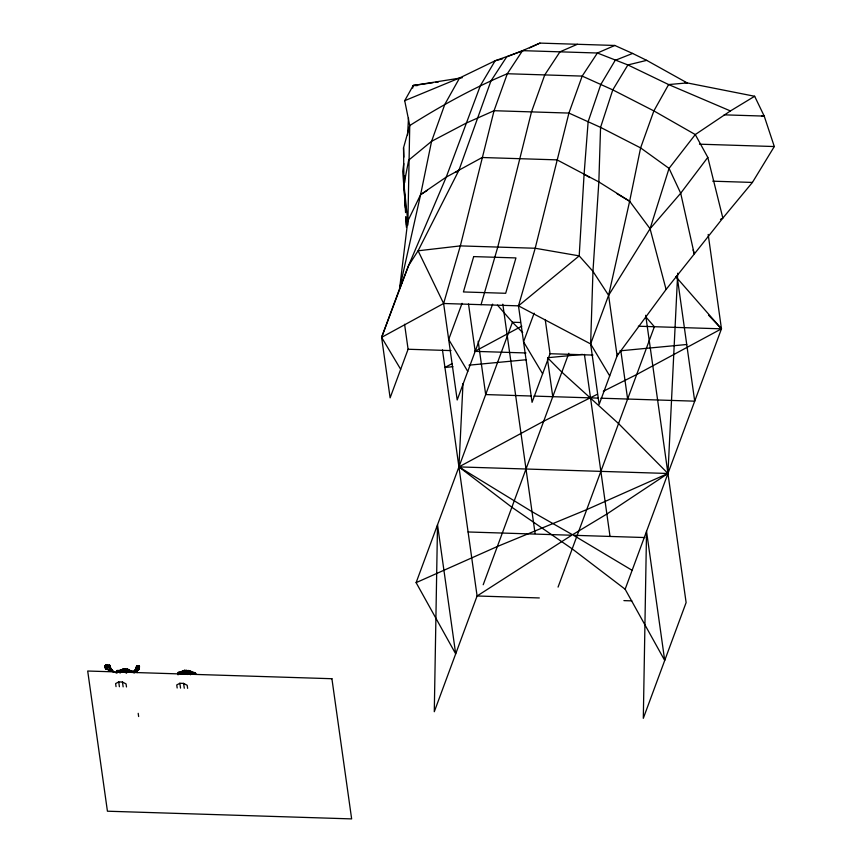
<?xml version="1.0" encoding="UTF-8"?>
<svg xmlns="http://www.w3.org/2000/svg" width="862" height="862" viewBox="0 0 862 862"><rect width="100%" height="100%" fill="white"/><g stroke="black" fill="none" stroke-linecap="round" stroke-linejoin="round"><path stroke-width="1.29" d="M407.845 225.111L409.741 125.561L404.709 100.682L413.221 85.5L462.247 77.731M618.043 353.345L599.144 404.44L590.632 343.938L592.959 271.347L598.842 181.925L600.566 127.371L612.785 89.885L627.892 64.941L646.705 60.362L687.186 82.914L754.649 96.264L764.217 116.101L774.302 146.54L752.418 182.432L722.852 218.086L666.089 289.47L617.117 355.834L608.604 295.332L629.637 201.234L640.606 147.898L653.87 110.907L668.621 84.562L687.186 82.914L684.59 82.343M137.177 672.608L136.961 670.097L136.843 671.563L135.194 671.563L135.743 669.957M136.918 669.752L136.541 670.841M645.692 315.298L686.12 602.581L643.311 718.315L646.543 531.358L664.71 660.443L625.144 589.22L572.206 548.868L511.866 507.255L458.929 466.902L462.991 383.536M597.355 394.268L543.685 421.216L458.929 466.902L532.016 511.672L572.519 534.742L606.87 514.032L667.953 473.486L677.715 273.179M109.334 664.828C108.418 666.735 110.681 662.425 109.625 669.989C104.345 670.108 109.743 665.701 106.5 664.624C111.155 672.317 101.22 660.023 108.86 666.94L109.334 664.828L111.478 669.58L109.323 666.919L109.442 664.807L110.293 668.837L111.823 669.946L111.241 671.056C106.823 668.74 101.608 666.876 107.341 667.63M115.993 672.963L117.016 670.636M178.046 674.849L178.326 672.382L183.563 671.649M407.597 134.978L408.491 117.986M646.705 60.362L632.611 53.444L615.199 60.34L600.803 84.498L588.143 121.682L584.091 174.199L579.199 255.874L592.959 271.347L608.604 295.332L590.632 343.938L609.703 375.897M138.987 668.201L137.144 669.72L137.823 668.524L139.202 668.179L135.873 671.951L136.476 671.261C134.828 671.186 136.498 667.576 134.881 670.679L136.972 665.701L136.379 669.655L136.799 665.669L134.774 671.282L135.183 671.81L137.554 670.162C141.109 668.912 135.549 670.334 139.041 668.578C134.741 669.462 143.2 664.182 137.651 668.492M524.893 50.05L495.144 60.76L480.339 85.715L446.225 177.119L408.588 265.539L399.58 288.748L407.78 221.092L403.944 184.5L403.545 147.79L409.741 125.561C440.924 105.864 473.27 87.956 507.319 73.733L582.184 76.093L612.785 89.885L653.87 110.907L695.278 134.558L707.81 157.38L722.852 218.086L720.492 219.357M403.772 163.608L402.726 171.409L405.539 208.087L405.269 200.049M137.586 667.921L139.353 666.876L138.06 668.287C141.831 665.087 134.871 670.28 138.696 665.723M136.659 671.638L136.961 670.097M399.58 288.748L420.613 194.64L431.582 141.303L444.835 104.324L459.597 77.968L495.144 60.76L502.643 58.778M412.682 88.086L413.221 85.5L433.101 82.687M136.519 667.727L136.983 667.824C141.519 661.229 136.649 671.907 136.95 665.96M136.918 667.791L136.799 665.669M116.769 671.767L117.135 670.442L120.443 670.55L123.525 668.89L127.274 669.009L130.895 670.873L129.968 670.959C125.852 668.082 120.777 669.375 116.769 671.767L116.779 673.006L121.898 670.42L125.636 670.539L129.225 672.274L129.968 670.959L133.05 672.285L134.203 670.981L129.02 670.819L128.869 669.752L127.932 669.979L126.563 673.103M492.655 304.124L457.194 399.968L443.618 303.489L460.34 245.896L494.055 110.713L507.319 73.733L522.544 50.653L539.946 43.1L614.8 45.46L632.611 53.444M481.05 304.674L497.762 247.071L531.488 111.898L544.752 74.908L559.966 51.828L577.378 44.274M545.226 319.522L550.042 353.722L532.059 402.328L518.482 305.848L535.194 248.256L568.92 113.073L582.184 76.093L597.398 53.013L614.8 45.46M136.735 669.72L136.843 670.733L139.202 668.535L137.672 668.578M608.604 295.332L650.067 228.732L669.052 168.381L695.278 134.558L730.426 110.95L754.649 96.264M136.681 667.748L136.972 665.701M190.276 671.864L190.006 671.121L189.058 671.347L187.69 674.472L187.076 674.181L188.422 671.121L189.295 670.776L195.394 672.91L195.879 673.912L193.26 673.825M404.58 324.252L408.092 349.25L390.12 397.856L381.607 337.354L408.588 265.539L418.092 250.788L458.929 170.256L490.909 81.039L506.651 56.914L522.544 50.653L597.398 53.013L627.892 64.941L668.621 84.562L730.426 110.95M122.436 670.28L122.167 669.537L121.294 669.774L119.84 672.888L121.24 672.274L123.525 668.89M123.104 672.328L125.399 668.944M121.24 672.274L124.979 672.382L127.274 669.009M184.662 670.259L182.421 671.142L180.977 674.256L182.367 673.642L184.662 670.259L189.295 670.776M184.242 673.696L186.537 670.313M182.367 673.642L186.117 673.75L188.412 670.377M129.02 670.819L128.869 669.752M400.679 369.302L381.607 337.354L402.338 281.281M462.054 303.327L448.682 339.466L467.754 371.425M442.465 349.918L477.095 595.987L434.286 711.721L437.519 524.764L455.686 653.859L416.12 582.637L512.437 322.237L497.471 305.137M534.149 313.165L523.546 341.826L542.618 373.785M483.205 584.748L568.823 353.28M558.059 587.108L654.377 326.72L645.584 316.656M625.144 589.22L721.462 328.831L708.187 234.442M120.389 672.64L121.865 669.58L122.77 669.268M181.516 674.009L183.789 670.636L187.539 670.755L194.187 673.653L195.394 672.91M105.369 666.994L105.164 667.511L107.071 668.082L105.078 667.296L107.276 667.565L105.078 666.175L105.423 665.679L105.078 666.175L107.373 667.544L105.261 667.016L107.308 668.427L105.552 668.718L111.715 670.561C107.75 672.144 110.638 666.229 111.823 669.946L110.573 668.6L109.42 670.41L110.659 671.153L108.817 669.375L109.14 669.86L110.261 668.955L109.14 669.86L105.487 668.416L107.416 668.406M105.649 668.319L107.384 669.203M107.621 666.983L105.089 665.852L107.718 666.757M110.681 668.567L109.42 670.41L110.261 668.955M407.78 221.092L420.613 194.64L446.225 177.119L482.17 157.509L557.035 159.869L598.842 181.925L629.637 201.234L650.067 228.732L666.089 289.47M133.912 672.856L134.914 670.841L136.843 671.563M105.186 665.798L107.524 667.005M137.09 670.27L138.825 669.472L134.774 671.282L138.588 669.591M135.194 671.563L135.884 670.313L135.312 670.108L134.353 671.81M118.773 671.951L120.443 670.55M190.513 674.774L190.362 673.642L186.774 671.907L183.035 671.789L178.154 674.375L178.326 672.382L180.923 672.457M179.91 673.319L180.643 672.004L183.908 670.604M190.362 673.642L192.021 672.241M137.478 667.113C139.892 666.735 138.47 664.343 136.81 667.791L136.853 665.82M114.086 672.166L110.551 668.998L111.252 669.343L110.929 670.798L109.399 670.701L109.248 669.946L110.551 668.998L113.202 671.142M137.554 667.705L138.523 665.636M109.108 669.806L110.174 669.224M137.974 667.49L138.868 665.755L137.64 667.145M707.81 157.38L680.7 193.217L650.067 228.732M137.715 667.727L138.62 666.143M107.362 667.113L106.231 665.119M132.91 672.479L134.224 671.175L134.278 672.791M137.823 668.524L139.375 667.253L139.008 666.735M137.748 667.953L139.17 666.768M518.482 305.848L579.199 255.874L535.194 248.256L460.34 245.896L418.092 250.788L443.618 303.489L518.482 305.848L590.632 343.938M138.06 668.287L139.375 667.253M135.183 671.81L136.024 671.175L135.625 669.354L136.476 671.261M420.613 194.64L427.38 190.34M455.556 172.4L458.929 170.256M106.5 664.624L107.567 666.531L106.231 664.742L109.496 666.876M183.294 670.905L177.906 673.136M381.607 337.354L443.618 303.489M126.488 686.949L126.067 683.932L122.458 682.025L118.719 681.907L115.616 683.598L116.036 686.626M187.625 688.329L187.194 685.301L183.595 683.394L179.846 683.275L176.742 684.967L177.173 687.995M452.033 363.645L444.932 367.46L452.949 366.706M474.499 351.567L521.801 326.148M603.314 391.283L636.706 374.507L721.462 328.831L675.733 276.562M529.527 47.906L539.946 43.1M416.12 582.637L497.342 546.508L586.72 509.614L667.953 473.486L618.55 423.576L561.841 372.147L547.855 358.021M404.709 100.682L459.597 77.968M128.147 669.44L127.296 669.752L125.938 672.813L124.979 672.382M109.248 669.946L109.722 669.246M109.399 670.701L111.413 670.097L113.288 672.198M108.968 666.919L109.927 668.88M105.552 668.546L107.179 668.912L105.552 668.718M137.672 669.505L138.825 669.472L137.5 669.472M435.752 82.321L438.402 81.944M468.982 365.176L526.423 359.723M547.801 357.698L582.529 354.39M619.94 350.845L686.734 344.498M109.323 666.919L110.358 666.789L109.323 665.001L110.293 668.837M413.221 85.5L417.24 85.629M724.155 114.84L764.217 116.101L761.545 115.777M699.47 144.18L774.302 146.54M712.755 181.182L752.418 182.432M520.486 322.496L512.437 322.237L522.695 332.603M638.343 326.213L721.462 328.831L708.532 315.136M408.092 349.25L451.031 350.597M525.982 352.967L475.177 351.362L468.519 304.017M550.042 353.722L592.97 355.079M531.294 396.014L485.683 394.57L478.184 341.255M533.987 396.089L598.217 398.115M600.889 398.201L694.707 401.164L677.079 275.872M458.929 466.902L667.953 473.486M468.088 531.973L571.7 535.237L477.095 595.987L539.31 597.948M644.808 537.543L573.489 535.291L632.105 570.31M623.894 600.62L631.835 600.868M192.248 673.588L194.187 673.653M133.05 672.285L131.239 672.22L129.968 670.959M193.519 673.621L195.879 673.912M136.681 665.787L137.252 666.003L136.864 667.77L137.069 665.884L136.196 667.63L136.379 669.655M136.024 667.597L136.562 667.705M105.153 667.113L107.233 667.651M107.071 668.082L105.078 667.457L107.308 668.427M186.117 673.75L187.076 674.181M109.797 670.345L111.241 671.056M107.222 667.317L105.164 666.229M584.091 174.199L589.78 177.572M617.117 193.799L629.637 201.234M107.567 666.531L106.048 665.098L107.621 666.779M106.392 664.645L107.879 666.207M107.707 666.315L109.054 668.039M138.879 668.05L137.845 669.634M693.091 249.926L694.201 253.773L680.7 193.217L669.052 168.381L640.606 147.898L600.566 127.371L568.92 113.073L494.055 110.713L466.17 123.126L431.582 141.303L408.663 160.17L403.944 184.5L405.571 212.612M620.877 351.06L627.622 399.041M584.404 354.39L609.951 535.916M547.51 359.357L552.768 396.682M502.815 304.178L535.087 533.556M190.006 671.121L190.146 672.188M187.539 670.755L187.733 672.188M183.595 683.394L184.274 688.221M180.643 672.004L180.815 673.233M179.846 683.275L180.524 688.102M138.2 713.337L138.642 716.537M122.167 669.537L122.318 670.604M122.458 682.025L123.137 686.852M118.719 681.907L119.398 686.734M405.797 216.621L406.422 227.331M406.013 217.246L406.411 225.101M403.545 147.79L403.858 157.164M404.472 175.923L404.698 182.625M473.68 256.596L463.422 291.949L505.682 293.285L515.939 257.921L473.68 256.596M109.129 665.087L109.549 666.908L109.108 665.065M331.913 678.717L87.698 671.024L107.427 811.207L351.642 818.9L331.913 678.717"/></g></svg>
